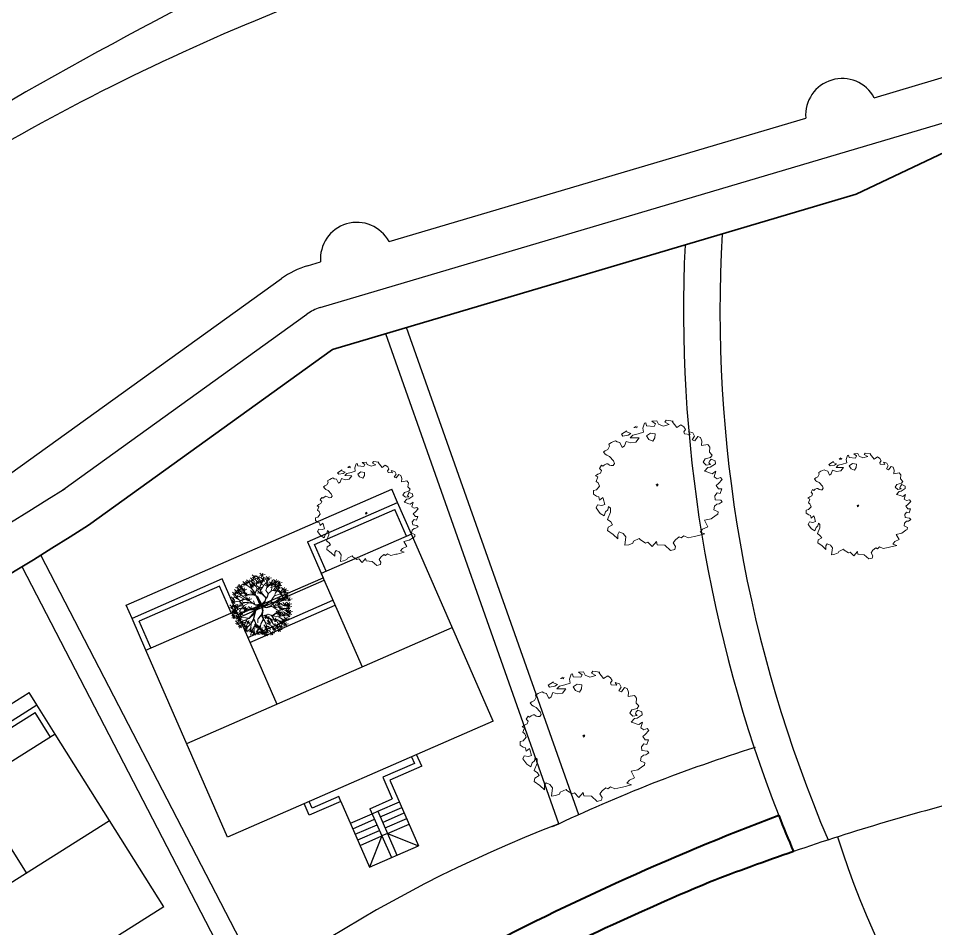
# Model space of a CAD drawing. Extents: x 2080 to 102399, y 2071 to 93424.
# Drawn here: x 84913 to 86423, y 82376 to 83875 of the extents above; entities that cross this region are included whole.
import ezdxf

# ---------------------------------------------------------------- set-up
doc = ezdxf.new("R2010")
doc.units = 0
doc.header["$LTSCALE"] = 20
doc.header["$MEASUREMENT"] = 0
for name, color, linetype, lineweight in [('BUILDING', 4, 'Continuous', 40), ('division', 13, 'Continuous', 18), ('Mango tree', 96, 'Continuous', 5), ('NEEM TREE', 84, 'Continuous', 5), ('sappotta', 114, 'Continuous', 5), ('tree', 60, 'Continuous', 0)]:
    doc.layers.add(name, color=color, linetype=linetype, lineweight=lineweight)
doc.layers.add('road', color=2, linetype='Continuous')
doc.layers.add('wall', color=13, linetype='Continuous')

# ---------------------------------------------------------------- blocks, each defined once
blk = doc.blocks.new('TREE')
at = {"layer": 'tree', "linetype": 'ByBlock'}
for p, q in [((-0.273, 0.545), (-0.259, 0.653)), ((-0.205, 0.66), (-0.11, 0.584)), ((-0.205, 0.617), (-0.119, 0.642)), ((-0.172, 0.588), (-0.158, 0.695)), ((-0.135, 0.66), (-0.04, 0.584)), ((-0.135, 0.617), (-0.049, 0.642)), ((-0.103, 0.588), (-0.088, 0.695)), ((-0.089, 0.461), (-0.087, 0.635)), ((-0.063, 0.631), (0.032, 0.555)), ((-0.055, 0.643), (-0.052, 0.59)), ((-0.047, 0.644), (-0.047, 0.611)), ((-0.042, 0.6), (-0.035, 0.643)), ((-0.033, 0.707), (0.062, 0.63)), ((-0.033, 0.664), (0.053, 0.689)), ((-0.03, 0.559), (-0.016, 0.666)), ((0.017, 0.613), (0.103, 0.638)), ((0.018, 0.656), (0.113, 0.579)), ((0.029, 0.592), (0.023, 0.645)), ((0.035, 0.641), (0.033, 0.588)), ((0.044, 0.637), (0.039, 0.586)), ((0.05, 0.583), (0.064, 0.691)), ((0.15, 0.552), (0.105, 0.639)), ((0.123, 0.629), (0.219, 0.552)), ((0.156, 0.556), (0.17, 0.664)), ((0.238, 0.515), (0.252, 0.622)), ((-0.561, 0.308), (-0.547, 0.415)), ((-0.51, 0.337), (-0.496, 0.444)), ((-0.501, 0.398), (-0.415, 0.423)), ((-0.5, 0.441), (-0.405, 0.364)), ((-0.452, 0.377), (-0.492, 0.415)), ((-0.47, 0.529), (-0.375, 0.452)), ((-0.47, 0.486), (-0.384, 0.511)), ((-0.468, 0.369), (-0.453, 0.476)), ((-0.437, 0.456), (-0.423, 0.564)), ((-0.314, 0.437), (-0.412, 0.488)), ((-0.314, 0.437), (-0.398, 0.504)), ((-0.398, 0.399), (-0.312, 0.424)), ((-0.397, 0.442), (-0.302, 0.366)), ((-0.388, 0.355), (-0.374, 0.462)), ((-0.365, 0.37), (-0.351, 0.477)), ((-0.362, 0.522), (-0.276, 0.546)), ((-0.361, 0.564), (-0.266, 0.488)), ((-0.329, 0.492), (-0.314, 0.599)), ((-0.295, 0.371), (-0.314, 0.437)), ((-0.306, 0.575), (-0.22, 0.6)), ((-0.29, 0.511), (-0.303, 0.57)), ((-0.206, 0.427), (-0.29, 0.511)), ((-0.241, 0.332), (-0.227, 0.439)), ((-0.224, 0.58), (-0.128, 0.503)), ((-0.224, 0.537), (-0.138, 0.562)), ((-0.207, 0.433), (-0.217, 0.605)), ((-0.12, 0.397), (-0.213, 0.432)), ((-0.108, 0.377), (-0.206, 0.427)), ((-0.191, 0.507), (-0.177, 0.615)), ((-0.14, 0.483), (-0.144, 0.522)), ((-0.112, 0.385), (-0.14, 0.483)), ((-0.118, 0.513), (-0.032, 0.538)), ((-0.117, 0.556), (-0.022, 0.479)), ((-0.081, 0.379), (-0.089, 0.461)), ((-0.085, 0.483), (-0.071, 0.591)), ((-0.063, 0.588), (0.023, 0.613)), ((-0.059, 0.448), (0.036, 0.372)), ((-0.059, 0.406), (0.027, 0.43)), ((-0.052, 0.59), (-0.011, 0.48)), ((-0.005, 0.464), (-0.042, 0.6)), ((-0.026, 0.376), (-0.012, 0.483)), ((-0.009, 0.399), (-0.005, 0.464)), ((-0.003, 0.515), (0.083, 0.54)), ((-0.002, 0.558), (0.093, 0.481)), ((0, 0.398), (0.001, 0.473)), ((0.001, 0.473), (0.029, 0.592)), ((0.039, 0.586), (0.006, 0.477)), ((0.03, 0.485), (0.044, 0.593)), ((0.123, 0.586), (0.209, 0.611)), ((0.143, 0.282), (0.177, 0.413)), ((0.177, 0.413), (0.15, 0.552)), ((0.163, 0.545), (0.224, 0.6)), ((0.169, 0.409), (0.163, 0.545)), ((0.181, 0.406), (0.226, 0.503)), ((0.188, 0.422), (0.274, 0.447)), ((0.189, 0.465), (0.284, 0.388)), ((0.205, 0.587), (0.301, 0.511)), ((0.205, 0.544), (0.291, 0.569)), ((0.221, 0.392), (0.235, 0.5)), ((0.226, 0.503), (0.287, 0.569)), ((0.246, 0.432), (0.332, 0.456)), ((0.247, 0.474), (0.342, 0.398)), ((0.265, 0.373), (0.282, 0.487)), ((0.274, 0.368), (0.285, 0.482)), ((0.279, 0.402), (0.293, 0.509)), ((0.282, 0.487), (0.332, 0.535)), ((0.297, 0.5), (0.383, 0.525)), ((0.298, 0.543), (0.393, 0.466)), ((0.33, 0.47), (0.344, 0.578)), ((0.332, 0.416), (0.427, 0.34)), ((0.357, 0.405), (0.397, 0.482)), ((0.364, 0.344), (0.378, 0.451)), ((0.373, 0.553), (0.468, 0.477)), ((0.373, 0.511), (0.459, 0.535)), ((0.405, 0.481), (0.42, 0.589)), ((0.409, 0.429), (0.495, 0.453)), ((0.41, 0.471), (0.505, 0.395)), ((0.411, 0.316), (0.458, 0.439)), ((0.442, 0.399), (0.456, 0.507)), ((0.514, 0.402), (0.6, 0.427)), ((0.515, 0.445), (0.61, 0.369)), ((0.547, 0.373), (0.561, 0.48)), ((-0.641, 0.132), (-0.626, 0.239)), ((-0.624, 0.307), (-0.538, 0.332)), ((-0.623, 0.35), (-0.528, 0.273)), ((-0.601, 0.221), (-0.506, 0.145)), ((-0.591, 0.277), (-0.577, 0.385)), ((-0.509, 0.25), (-0.584, 0.249)), ((-0.568, 0.149), (-0.554, 0.256)), ((-0.565, 0.242), (-0.479, 0.267)), ((-0.564, 0.285), (-0.469, 0.209)), ((-0.478, 0.18), (-0.563, 0.306)), ((-0.543, 0.367), (-0.457, 0.391)), ((-0.542, 0.409), (-0.447, 0.333)), ((-0.532, 0.213), (-0.518, 0.32)), ((-0.449, 0.308), (-0.531, 0.364)), ((-0.48, 0.328), (-0.524, 0.371)), ((-0.475, 0.329), (-0.514, 0.378)), ((-0.476, 0.233), (-0.509, 0.25)), ((-0.395, 0.219), (-0.476, 0.233)), ((-0.354, 0.341), (-0.452, 0.377)), ((-0.39, 0.223), (-0.449, 0.308)), ((-0.447, 0.273), (-0.351, 0.196)), ((-0.447, 0.23), (-0.361, 0.255)), ((-0.407, 0.225), (-0.445, 0.305)), ((-0.414, 0.2), (-0.4, 0.308)), ((-0.235, 0.3), (-0.39, 0.307)), ((-0.299, 0.218), (-0.39, 0.223)), ((-0.295, 0.373), (-0.384, 0.406)), ((-0.284, 0.274), (-0.354, 0.341)), ((-0.26, 0.197), (-0.339, 0.217)), ((-0.312, 0.273), (-0.217, 0.196)), ((-0.312, 0.23), (-0.227, 0.255)), ((-0.262, 0.214), (-0.299, 0.218)), ((-0.252, 0.302), (-0.298, 0.373)), ((-0.233, 0.303), (-0.295, 0.371)), ((-0.26, 0.236), (-0.284, 0.274)), ((-0.28, 0.2), (-0.265, 0.308)), ((-0.274, 0.404), (-0.179, 0.328)), ((-0.274, 0.361), (-0.188, 0.386)), ((-0.248, 0.16), (-0.262, 0.214)), ((-0.243, 0.166), (-0.26, 0.236)), ((-0.122, 0.26), (-0.233, 0.303)), ((-0.203, 0.106), (-0.189, 0.213)), ((-0.123, 0.268), (-0.192, 0.36)), ((-0.08, 0.211), (-0.122, 0.263)), ((-0.075, 0.181), (-0.122, 0.26)), ((-0.075, 0.245), (-0.108, 0.377)), ((-0.106, 0.295), (-0.02, 0.319)), ((-0.105, 0.337), (-0.01, 0.261)), ((-0.095, 0.334), (-0.081, 0.379)), ((-0.083, 0.292), (-0.09, 0.349)), ((-0.077, 0.189), (-0.075, 0.245)), ((-0.073, 0.265), (-0.058, 0.372)), ((0.069, 0.306), (-0.009, 0.399)), ((0.07, 0.32), (0, 0.398)), ((0.002, 0.037), (0.098, 0.216)), ((0.092, 0.251), (0.069, 0.306)), ((0.106, 0.27), (0.07, 0.32)), ((0.075, 0.363), (0.171, 0.286)), ((0.075, 0.32), (0.161, 0.345)), ((0.097, 0.224), (0.092, 0.251)), ((0.098, 0.216), (0.099, 0.176)), ((0.106, 0.267), (0.141, 0.293)), ((0.106, 0.239), (0.143, 0.282)), ((0.111, 0.187), (0.106, 0.239)), ((0.108, 0.29), (0.122, 0.398)), ((0.141, 0.293), (0.169, 0.409)), ((0.146, 0.28), (0.235, 0.3)), ((0.233, 0.311), (0.147, 0.288)), ((0.171, 0.245), (0.266, 0.168)), ((0.219, 0.164), (0.188, 0.228)), ((0.188, 0.228), (0.219, 0.13)), ((0.203, 0.172), (0.217, 0.28)), ((0.219, 0.161), (0.256, 0.226)), ((0.23, 0.163), (0.264, 0.224)), ((0.235, 0.3), (0.267, 0.359)), ((0.249, 0.312), (0.344, 0.236)), ((0.249, 0.269), (0.335, 0.294)), ((0.258, 0.229), (0.331, 0.294)), ((0.264, 0.224), (0.401, 0.242)), ((0.267, 0.359), (0.357, 0.405)), ((0.282, 0.24), (0.296, 0.347)), ((0.331, 0.373), (0.417, 0.398)), ((0.331, 0.294), (0.411, 0.316)), ((0.343, 0.291), (0.426, 0.31)), ((0.387, 0.266), (0.402, 0.373)), ((0.401, 0.242), (0.545, 0.235)), ((0.412, 0.313), (0.536, 0.357)), ((0.418, 0.213), (0.513, 0.137)), ((0.426, 0.31), (0.537, 0.349)), ((0.542, 0.338), (0.432, 0.308)), ((0.444, 0.355), (0.539, 0.278)), ((0.444, 0.312), (0.53, 0.337)), ((0.451, 0.141), (0.465, 0.248)), ((0.477, 0.283), (0.491, 0.39)), ((0.482, 0.194), (0.552, 0.312)), ((0.543, 0.287), (0.638, 0.21)), ((0.543, 0.244), (0.629, 0.269)), ((0.545, 0.235), (0.583, 0.261)), ((0.576, 0.214), (0.59, 0.322)), ((-0.696, 0.067), (-0.61, 0.091)), ((-0.695, 0.109), (-0.6, 0.033)), ((-0.674, 0.161), (-0.588, 0.186)), ((-0.673, 0.204), (-0.578, 0.127)), ((-0.663, 0.037), (-0.649, 0.145)), ((-0.551, 0.034), (-0.643, -0.019)), ((-0.554, 0.036), (-0.634, 0.064)), ((-0.52, 0.114), (-0.622, 0.141)), ((-0.617, 0.009), (-0.522, -0.068)), ((-0.603, 0.078), (-0.517, 0.103)), ((-0.602, 0.121), (-0.507, 0.045)), ((-0.601, 0.179), (-0.515, 0.203)), ((-0.585, -0.064), (-0.571, 0.044)), ((-0.57, 0.049), (-0.556, 0.156)), ((-0.443, 0.057), (-0.551, 0.034)), ((-0.459, 0.055), (-0.523, 0.114)), ((-0.444, 0.06), (-0.52, 0.114)), ((-0.518, 0.024), (-0.423, -0.053)), ((-0.518, -0.019), (-0.433, 0.006)), ((-0.481, 0.182), (-0.517, 0.182)), ((-0.486, -0.048), (-0.471, 0.059)), ((-0.422, 0.097), (-0.478, 0.18)), ((-0.4, 0.037), (-0.443, 0.057)), ((-0.41, 0.046), (-0.425, 0.1)), ((-0.393, 0.041), (-0.422, 0.097)), ((-0.207, 0.033), (-0.4, 0.037)), ((-0.228, 0.012), (-0.389, 0.033)), ((-0.21, 0.018), (-0.329, -0.041)), ((-0.132, 0.037), (-0.324, -0.049)), ((-0.214, 0.023), (-0.282, 0.029)), ((-0.156, 0.05), (-0.248, 0.16)), ((-0.128, 0.063), (-0.243, 0.166)), ((-0.236, 0.178), (-0.14, 0.101)), ((-0.236, 0.135), (-0.15, 0.16)), ((-0.141, 0.058), (-0.223, 0.145)), ((-0.201, 0.034), (-0.21, 0.018)), ((-0.127, 0.055), (-0.201, 0.034)), ((-0.126, 0.049), (-0.197, 0.023)), ((0, 0), (-0.132, 0.037)), ((0, 0), (-0.126, 0.049)), ((-0.038, 0.025), (-0.118, 0.056)), ((-0.062, 0.105), (-0.077, 0.189)), ((-0.055, 0.145), (-0.076, 0.201)), ((-0.042, 0.069), (-0.062, 0.105)), ((-0.061, 0.128), (-0.023, 0.204)), ((-0.056, 0.1), (-0.061, 0.128)), ((-0.013, 0.029), (-0.058, 0.078)), ((0.006, 0.047), (-0.056, 0.1)), ((-0.003, 0.034), (-0.042, 0.069)), ((-0.005, 0.03), (-0.038, 0.025)), ((0, 0.003), (-0.026, -0.046)), ((-0.019, 0.017), (-0.002, 0.014)), ((0, 0.003), (-0.014, -0.047)), ((0.04, 0.032), (-0.005, 0.03)), ((-0.002, 0.014), (0.04, 0.032)), ((0, 0), (0.044, 0.025)), ((0, 0), (0.091, -0.073)), ((0, 0), (0.139, -0.009)), ((0.016, 0.04), (0.088, 0.177)), ((0.043, 0.047), (0.016, 0.04)), ((0.088, 0.177), (0.038, 0.06)), ((0.099, 0.176), (0.043, 0.047)), ((0.044, 0.025), (0.111, 0.187)), ((0.046, 0.011), (0.134, 0.001)), ((0.134, 0.001), (0.198, 0.023)), ((0.139, -0.009), (0.204, 0.018)), ((0.198, 0.023), (0.21, 0.064)), ((0.204, 0.018), (0.217, 0.054)), ((0.208, 0.013), (0.249, 0.015)), ((0.21, 0.064), (0.221, 0.147)), ((0.214, 0.023), (0.246, 0.017)), ((0.217, 0.054), (0.23, 0.163)), ((0.246, 0.017), (0.311, 0.048)), ((0.249, 0.015), (0.323, 0.041)), ((0.311, 0.048), (0.336, 0.133)), ((0.317, 0.046), (0.389, 0.033)), ((0.336, 0.133), (0.424, 0.159)), ((0.389, 0.033), (0.456, 0.05)), ((0.394, 0.036), (0.45, 0.001)), ((0.403, 0.15), (0.428, 0.151)), ((0.418, 0.17), (0.504, 0.195)), ((0.424, 0.159), (0.482, 0.194)), ((0.424, 0.159), (0.503, 0.136)), ((0.428, 0.151), (0.498, 0.132)), ((0.539, -0.18), (0.432, 0.012)), ((0.45, 0.001), (0.533, 0.007)), ((0.453, 0.094), (0.548, 0.017)), ((0.456, 0.05), (0.507, 0.095)), ((0.466, 0.002), (0.561, -0.075)), ((0.492, 0.113), (0.578, 0.138)), ((0.493, 0.156), (0.588, 0.079)), ((0.496, 0.109), (0.591, 0.032)), ((0.503, 0.136), (0.618, 0.152)), ((0.507, 0.097), (0.612, 0.171)), ((0.507, 0.095), (0.572, 0.089)), ((0.525, 0.083), (0.539, 0.191)), ((0.525, 0.036), (0.611, 0.061)), ((0.533, 0.007), (0.64, -0.062)), ((0.536, 0.007), (0.638, -0.031)), ((0.558, 0.007), (0.572, 0.114)), ((0.572, 0.089), (0.628, 0.107)), ((0.582, -0.077), (0.597, 0.031)), ((0.591, 0.075), (0.677, 0.099)), ((0.592, 0.117), (0.687, 0.041)), ((0.61, -0.014), (0.696, 0.011)), ((0.611, 0.029), (0.706, -0.047)), ((0.624, 0.045), (0.638, 0.152)), ((0.643, -0.043), (0.657, 0.064)), ((-0.682, -0.055), (-0.587, -0.131)), ((-0.682, -0.098), (-0.597, -0.073)), ((-0.669, -0.223), (-0.583, -0.198)), ((-0.65, -0.127), (-0.635, -0.02)), ((-0.454, -0.073), (-0.64, -0.051)), ((-0.529, -0.128), (-0.626, -0.133)), ((-0.621, -0.164), (-0.525, -0.241)), ((-0.621, -0.207), (-0.535, -0.182)), ((-0.618, -0.034), (-0.532, -0.009)), ((-0.526, -0.13), (-0.611, -0.175)), ((-0.455, -0.168), (-0.611, -0.187)), ((-0.607, -0.197), (-0.556, -0.183)), ((-0.553, -0.188), (-0.605, -0.205)), ((-0.599, -0.312), (-0.585, -0.204)), ((-0.588, -0.237), (-0.574, -0.129)), ((-0.468, -0.173), (-0.583, -0.255)), ((-0.477, -0.172), (-0.553, -0.188)), ((-0.454, -0.076), (-0.529, -0.128)), ((-0.407, -0.172), (-0.477, -0.172)), ((-0.469, -0.176), (-0.374, -0.253)), ((-0.469, -0.219), (-0.384, -0.194)), ((-0.387, -0.146), (-0.455, -0.168)), ((-0.334, -0.044), (-0.454, -0.076)), ((-0.342, -0.062), (-0.452, -0.073)), ((-0.437, -0.248), (-0.422, -0.141)), ((-0.417, -0.165), (-0.398, -0.159)), ((-0.407, -0.172), (-0.4, -0.227)), ((-0.324, -0.049), (-0.4, -0.184)), ((-0.4, -0.184), (-0.39, -0.275)), ((-0.329, -0.041), (-0.387, -0.146)), ((-0.285, -0.131), (-0.347, -0.181)), ((-0.171, -0.129), (-0.285, -0.131)), ((-0.172, -0.14), (-0.282, -0.134)), ((-0.188, -0.191), (-0.235, -0.311)), ((-0.161, -0.155), (-0.227, -0.298)), ((-0.163, -0.13), (-0.188, -0.191)), ((-0.078, -0.099), (-0.163, -0.13)), ((-0.133, -0.136), (-0.161, -0.155)), ((-0.16, -0.164), (-0.132, -0.198)), ((-0.069, -0.103), (-0.158, -0.138)), ((-0.149, -0.159), (-0.079, -0.113)), ((-0.149, -0.159), (-0.133, -0.192)), ((-0.139, -0.291), (-0.125, -0.184)), ((-0.133, -0.192), (-0.055, -0.238)), ((-0.132, -0.198), (-0.107, -0.275)), ((-0.026, -0.046), (-0.078, -0.099)), ((-0.014, -0.047), (-0.069, -0.103)), ((0.004, -0.038), (-0.063, -0.105)), ((0.079, -0.072), (-0.003, -0.031)), ((-0.003, -0.05), (0.044, -0.129)), ((0, -0.016), (0.079, -0.072)), ((0.007, -0.04), (0.046, -0.126)), ((0.022, -0.012), (0.134, -0.013)), ((0.129, -0.165), (0.041, -0.112)), ((0.044, -0.129), (0.133, -0.189)), ((0.046, -0.126), (0.13, -0.176)), ((0.078, -0.078), (0.151, -0.08)), ((0.091, -0.073), (0.155, -0.074)), ((0.13, -0.176), (0.158, -0.274)), ((0.132, -0.17), (0.336, -0.203)), ((0.151, -0.08), (0.196, -0.117)), ((0.155, -0.074), (0.169, -0.091)), ((0.169, -0.091), (0.199, -0.117)), ((0.172, -0.286), (0.187, -0.178)), ((0.199, -0.117), (0.211, -0.159)), ((0.2, -0.122), (0.28, -0.1)), ((0.291, -0.098), (0.201, -0.111)), ((0.211, -0.159), (0.258, -0.235)), ((0.216, -0.119), (0.216, -0.153)), ((0.216, -0.153), (0.259, -0.224)), ((0.28, -0.1), (0.361, -0.1)), ((0.323, -0.198), (0.418, -0.275)), ((0.336, -0.203), (0.433, -0.262)), ((0.355, -0.099), (0.432, -0.075)), ((0.355, -0.27), (0.37, -0.163)), ((0.361, -0.1), (0.461, -0.159)), ((0.429, -0.202), (0.524, -0.279)), ((0.432, -0.075), (0.535, -0.071)), ((0.451, -0.001), (0.547, -0.192)), ((0.461, -0.159), (0.582, -0.147)), ((0.461, -0.275), (0.475, -0.167)), ((0.466, -0.041), (0.552, -0.016)), ((0.488, -0.218), (0.503, -0.11)), ((0.498, -0.069), (0.584, -0.044)), ((0.499, -0.026), (0.594, -0.103)), ((0.514, -0.191), (0.529, -0.084)), ((0.547, -0.192), (0.592, -0.243)), ((0.55, -0.004), (0.645, -0.081)), ((0.55, -0.047), (0.636, -0.022)), ((0.554, -0.182), (0.649, -0.259)), ((0.554, -0.225), (0.639, -0.2)), ((0.634, -0.043), (0.557, -0.003)), ((0.562, -0.138), (0.658, -0.214)), ((0.562, -0.181), (0.648, -0.156)), ((0.582, -0.147), (0.612, -0.162)), ((0.595, -0.21), (0.609, -0.103)), ((-0.632, -0.239), (-0.536, -0.316)), ((-0.632, -0.282), (-0.546, -0.257)), ((-0.506, -0.281), (-0.565, -0.299)), ((-0.558, -0.304), (-0.462, -0.38)), ((-0.558, -0.347), (-0.472, -0.322)), ((-0.525, -0.376), (-0.511, -0.269)), ((-0.478, -0.282), (-0.508, -0.303)), ((-0.37, -0.277), (-0.506, -0.281)), ((-0.417, -0.327), (-0.504, -0.395)), ((-0.423, -0.345), (-0.497, -0.402)), ((-0.488, -0.392), (-0.392, -0.468)), ((-0.488, -0.435), (-0.402, -0.41)), ((-0.484, -0.411), (-0.423, -0.345)), ((-0.409, -0.34), (-0.482, -0.422)), ((-0.461, -0.26), (-0.365, -0.337)), ((-0.461, -0.303), (-0.375, -0.278)), ((-0.455, -0.464), (-0.441, -0.357)), ((-0.428, -0.333), (-0.414, -0.225)), ((-0.404, -0.341), (-0.422, -0.465)), ((-0.395, -0.276), (-0.417, -0.327)), ((-0.39, -0.275), (-0.409, -0.34)), ((-0.4, -0.227), (-0.395, -0.276)), ((-0.37, -0.277), (-0.303, -0.243)), ((-0.325, -0.247), (-0.37, -0.277)), ((-0.366, -0.501), (-0.351, -0.394)), ((-0.279, -0.382), (-0.343, -0.421)), ((-0.342, -0.35), (-0.247, -0.426)), ((-0.342, -0.393), (-0.256, -0.368)), ((-0.206, -0.219), (-0.325, -0.247)), ((-0.309, -0.422), (-0.295, -0.315)), ((-0.303, -0.243), (-0.21, -0.231)), ((-0.239, -0.305), (-0.279, -0.382)), ((-0.276, -0.387), (-0.268, -0.436)), ((-0.235, -0.311), (-0.207, -0.482)), ((-0.222, -0.35), (-0.127, -0.426)), ((-0.222, -0.392), (-0.137, -0.368)), ((-0.19, -0.422), (-0.175, -0.315)), ((-0.114, -0.27), (-0.177, -0.373)), ((-0.172, -0.262), (-0.086, -0.237)), ((-0.171, -0.219), (-0.076, -0.295)), ((-0.112, -0.359), (-0.155, -0.473)), ((-0.106, -0.381), (-0.152, -0.472)), ((-0.127, -0.208), (-0.055, -0.238)), ((-0.117, -0.218), (-0.106, -0.28)), ((-0.107, -0.275), (-0.112, -0.359)), ((-0.11, -0.295), (-0.106, -0.381)), ((-0.102, -0.288), (-0.096, -0.39)), ((-0.096, -0.39), (-0.033, -0.466)), ((-0.091, -0.412), (0.004, -0.489)), ((-0.019, -0.332), (-0.084, -0.48)), ((-0.059, -0.485), (-0.045, -0.377)), ((-0.055, -0.238), (-0.018, -0.338)), ((-0.011, -0.334), (-0.049, -0.242)), ((-0.049, -0.39), (-0.027, -0.322)), ((-0.018, -0.338), (0.05, -0.461)), ((-0.008, -0.336), (0.113, -0.369)), ((-0.008, -0.35), (0.116, -0.374)), ((0.07, -0.421), (0.156, -0.396)), ((0.071, -0.378), (0.166, -0.455)), ((0.101, -0.498), (0.115, -0.391)), ((0.103, -0.45), (0.117, -0.343)), ((0.113, -0.369), (0.15, -0.424)), ((0.118, -0.365), (0.26, -0.428)), ((0.14, -0.213), (0.235, -0.29)), ((0.14, -0.256), (0.226, -0.231)), ((0.145, -0.229), (0.153, -0.393)), ((0.158, -0.274), (0.224, -0.316)), ((0.191, -0.413), (0.277, -0.388)), ((0.192, -0.37), (0.287, -0.447)), ((0.224, -0.316), (0.223, -0.378)), ((0.223, -0.378), (0.261, -0.503)), ((0.224, -0.442), (0.238, -0.335)), ((0.226, -0.313), (0.278, -0.369)), ((0.235, -0.259), (0.331, -0.336)), ((0.235, -0.302), (0.321, -0.277)), ((0.258, -0.235), (0.307, -0.28)), ((0.259, -0.224), (0.326, -0.243)), ((0.268, -0.332), (0.282, -0.224)), ((0.309, -0.274), (0.269, -0.233)), ((0.269, -0.233), (0.328, -0.252)), ((0.307, -0.28), (0.318, -0.39)), ((0.317, -0.417), (0.403, -0.392)), ((0.318, -0.374), (0.413, -0.451)), ((0.318, -0.39), (0.376, -0.506)), ((0.322, -0.241), (0.408, -0.216)), ((0.401, -0.488), (0.324, -0.398)), ((0.326, -0.243), (0.348, -0.287)), ((0.348, -0.287), (0.422, -0.314)), ((0.35, -0.281), (0.568, -0.298)), ((0.35, -0.446), (0.364, -0.339)), ((0.392, -0.3), (0.558, -0.305)), ((0.404, -0.509), (0.418, -0.401)), ((0.405, -0.334), (0.491, -0.309)), ((0.406, -0.291), (0.501, -0.368)), ((0.422, -0.314), (0.489, -0.409)), ((0.438, -0.363), (0.453, -0.256)), ((0.459, -0.372), (0.554, -0.449)), ((0.459, -0.415), (0.545, -0.39)), ((0.488, -0.336), (0.574, -0.311)), ((0.489, -0.293), (0.584, -0.369)), ((0.492, -0.444), (0.506, -0.337)), ((0.5, -0.309), (0.586, -0.284)), ((0.521, -0.365), (0.535, -0.258)), ((0.528, -0.209), (0.623, -0.285)), ((0.528, -0.252), (0.613, -0.227)), ((-0.475, -0.506), (-0.389, -0.482)), ((-0.474, -0.464), (-0.379, -0.54)), ((-0.442, -0.536), (-0.428, -0.429)), ((-0.399, -0.472), (-0.313, -0.447)), ((-0.398, -0.429), (-0.303, -0.505)), ((-0.343, -0.421), (-0.396, -0.488)), ((-0.38, -0.584), (-0.294, -0.559)), ((-0.379, -0.541), (-0.284, -0.618)), ((-0.347, -0.614), (-0.333, -0.506)), ((-0.268, -0.436), (-0.288, -0.496)), ((-0.255, -0.573), (-0.169, -0.548)), ((-0.254, -0.53), (-0.159, -0.607)), ((-0.213, -0.463), (-0.252, -0.579)), ((-0.209, -0.482), (-0.24, -0.585)), ((-0.207, -0.482), (-0.235, -0.596)), ((-0.222, -0.602), (-0.208, -0.495)), ((-0.186, -0.702), (-0.172, -0.595)), ((-0.185, -0.589), (-0.099, -0.564)), ((-0.184, -0.546), (-0.089, -0.622)), ((-0.142, -0.549), (-0.158, -0.619)), ((-0.155, -0.473), (-0.142, -0.549)), ((-0.152, -0.475), (-0.115, -0.511)), ((-0.152, -0.618), (-0.138, -0.511)), ((-0.128, -0.611), (-0.033, -0.688)), ((-0.096, -0.683), (-0.081, -0.576)), ((-0.092, -0.455), (-0.006, -0.43)), ((-0.063, -0.521), (-0.092, -0.63)), ((-0.034, -0.463), (-0.063, -0.521)), ((-0.046, -0.61), (0.04, -0.585)), ((-0.045, -0.567), (0.05, -0.644)), ((-0.033, -0.466), (-0.018, -0.508)), ((-0.018, -0.508), (-0.018, -0.637)), ((-0.017, -0.547), (0.01, -0.641)), ((-0.013, -0.64), (0.001, -0.532)), ((-0.002, -0.637), (-0.013, -0.583)), ((0.01, -0.616), (0.096, -0.591)), ((0.011, -0.573), (0.106, -0.649)), ((0.043, -0.645), (0.057, -0.538)), ((0.05, -0.461), (0.132, -0.517)), ((0.051, -0.469), (0.065, -0.634)), ((0.074, -0.635), (0.052, -0.477)), ((0.068, -0.426), (0.164, -0.502)), ((0.068, -0.469), (0.154, -0.444)), ((0.078, -0.602), (0.173, -0.678)), ((0.11, -0.674), (0.125, -0.567)), ((0.12, -0.496), (0.216, -0.573)), ((0.12, -0.539), (0.206, -0.514)), ((0.132, -0.517), (0.198, -0.609)), ((0.15, -0.424), (0.207, -0.482)), ((0.153, -0.568), (0.167, -0.461)), ((0.178, -0.59), (0.274, -0.666)), ((0.178, -0.633), (0.264, -0.608)), ((0.207, -0.482), (0.209, -0.59)), ((0.211, -0.662), (0.225, -0.555)), ((0.239, -0.56), (0.325, -0.535)), ((0.24, -0.517), (0.335, -0.593)), ((0.244, -0.559), (0.339, -0.635)), ((0.244, -0.602), (0.33, -0.577)), ((0.247, -0.45), (0.265, -0.545)), ((0.26, -0.428), (0.35, -0.533)), ((0.261, -0.503), (0.292, -0.568)), ((0.266, -0.53), (0.284, -0.575)), ((0.272, -0.589), (0.286, -0.482)), ((0.277, -0.631), (0.291, -0.524)), ((0.319, -0.476), (0.415, -0.553)), ((0.319, -0.519), (0.405, -0.494)), ((0.352, -0.548), (0.366, -0.441)), ((0.391, -0.495), (0.362, -0.453)), ((0.362, -0.453), (0.382, -0.505)), ((0.371, -0.479), (0.457, -0.454)), ((0.372, -0.436), (0.467, -0.513)), ((-0.219, -0.63), (-0.123, -0.707)), ((-0.219, -0.673), (-0.133, -0.648)), ((-0.128, -0.654), (-0.043, -0.629)), ((-0.029, -0.656), (0.067, -0.732)), ((-0.029, -0.698), (0.057, -0.674)), ((0.004, -0.728), (0.018, -0.621)), ((0.077, -0.644), (0.163, -0.62))]:
    blk.add_line(p, q, dxfattribs=at)
blk = doc.blocks.new('NEEM')
at = {"layer": 'sappotta', "linetype": 'Continuous'}
for p, q in [((0.003, 1.132), (-0.083, 1.127)), ((-0.083, 1.127), (-0.023, 1.083)), ((0.03, 1.077), (0.003, 1.132)), ((0.162, 1.144), (0.142, 1.112)), ((0.283, 1.13), (0.162, 1.144)), ((0.267, 1.123), (0.283, 1.13)), ((0.351, 1.016), (0.267, 1.123)), ((-0.517, 0.963), (-0.614, 0.901)), ((-0.359, 1.043), (-0.396, 1.016)), ((-0.396, 1.016), (-0.345, 1.011)), ((-0.345, 1.011), (-0.34, 1.039)), ((-0.213, 1.092), (-0.242, 1.007)), ((-0.242, 1.007), (-0.23, 0.935)), ((-0.191, 1.099), (-0.213, 1.092)), ((-0.177, 1.048), (-0.191, 1.099)), ((-0.043, 1.039), (-0.177, 1.048)), ((-0.023, 1.083), (-0.043, 1.039)), ((0.114, 1.043), (0.03, 1.077)), ((0.216, 1.072), (0.114, 1.043)), ((0.142, 1.112), (0.216, 1.072)), ((0.421, 1.063), (0.351, 1.016)), ((0.473, 1.03), (0.421, 1.063)), ((0.472, 0.942), (0.501, 0.982)), ((0.501, 0.982), (0.473, 1.03)), ((-0.614, 0.901), (-0.589, 0.87)), ((-0.589, 0.87), (-0.494, 0.884)), ((-0.521, 0.945), (-0.521, 0.945)), ((-0.449, 0.913), (-0.521, 0.945)), ((-0.494, 0.884), (-0.449, 0.913)), ((-0.415, 0.884), (-0.459, 0.839)), ((-0.459, 0.839), (-0.303, 0.837)), ((-0.32, 0.906), (-0.415, 0.884)), ((-0.303, 0.837), (-0.361, 0.762)), ((-0.23, 0.935), (-0.32, 0.906)), ((-0.108, 0.922), (-0.177, 0.872)), ((-0.177, 0.872), (-0.139, 0.809)), ((-0.139, 0.809), (-0.067, 0.78)), ((-0.027, 0.908), (-0.108, 0.922)), ((-0.067, 0.78), (-0.034, 0.839)), ((-0.034, 0.839), (-0.027, 0.908)), ((0.483, 0.908), (0.472, 0.942)), ((0.581, 0.9), (0.483, 0.908)), ((0.551, 0.95), (0.581, 0.9)), ((0.627, 0.928), (0.551, 0.95)), ((0.616, 0.806), (0.654, 0.87)), ((0.66, 0.788), (0.616, 0.806)), ((0.654, 0.87), (0.627, 0.928)), ((0.715, 0.86), (0.66, 0.788)), ((0.762, 0.844), (0.715, 0.86)), ((0.783, 0.779), (0.762, 0.844)), ((-0.85, 0.638), (-0.892, 0.613)), ((-0.818, 0.692), (-0.85, 0.638)), ((-0.783, 0.757), (-0.83, 0.729)), ((-0.83, 0.729), (-0.826, 0.714)), ((-0.826, 0.714), (-0.818, 0.692)), ((-0.749, 0.774), (-0.783, 0.757)), ((-0.717, 0.789), (-0.749, 0.774)), ((-0.689, 0.772), (-0.717, 0.789)), ((-0.638, 0.758), (-0.689, 0.772)), ((-0.598, 0.672), (-0.638, 0.758)), ((-0.562, 0.699), (-0.598, 0.672)), ((-0.533, 0.776), (-0.562, 0.699)), ((-0.452, 0.75), (-0.533, 0.776)), ((-0.361, 0.762), (-0.452, 0.75)), ((0.776, 0.704), (0.783, 0.779)), ((0.888, 0.723), (0.776, 0.704)), ((0.924, 0.679), (0.888, 0.723)), ((0.913, 0.591), (0.924, 0.679)), ((-0.892, 0.613), (-0.923, 0.594)), ((-0.923, 0.594), (-0.895, 0.555)), ((-0.895, 0.555), (-0.868, 0.54)), ((-0.868, 0.54), (-0.818, 0.517)), ((-0.818, 0.517), (-0.752, 0.44)), ((0.84, 0.475), (0.934, 0.5)), ((0.964, 0.541), (0.913, 0.591)), ((0.934, 0.5), (0.964, 0.541)), ((-0.96, 0.366), (-0.994, 0.31)), ((-0.935, 0.345), (-0.96, 0.366)), ((-0.908, 0.372), (-0.935, 0.345)), ((-0.87, 0.389), (-0.908, 0.372)), ((-0.846, 0.386), (-0.87, 0.389)), ((-0.821, 0.367), (-0.846, 0.386)), ((-0.788, 0.359), (-0.821, 0.367)), ((-0.757, 0.361), (-0.788, 0.359)), ((-0.735, 0.394), (-0.757, 0.361)), ((-0.752, 0.44), (-0.735, 0.394)), ((0.804, 0.415), (0.84, 0.475)), ((0.86, 0.367), (0.804, 0.415)), ((0.829, 0.259), (0.888, 0.326)), ((0.933, 0.378), (0.86, 0.367)), ((0.888, 0.326), (0.93, 0.332)), ((0.917, 0.437), (0.904, 0.404)), ((0.904, 0.404), (0.933, 0.378)), ((0.942, 0.471), (0.917, 0.437)), ((0.93, 0.332), (1.018, 0.389)), ((1.014, 0.439), (0.942, 0.471)), ((1.018, 0.389), (1.014, 0.439)), ((-1.023, 0.208), (-1.062, 0.182)), ((-1.062, 0.182), (-1.02, 0.162)), ((-1.02, 0.162), (-1.049, 0.084)), ((-0.978, 0.229), (-1.023, 0.208)), ((-0.994, 0.31), (-0.961, 0.275)), ((-0.961, 0.275), (-0.978, 0.229)), ((0.838, 0.262), (0.829, 0.259)), ((0.931, 0.228), (0.838, 0.262)), ((0.962, 0.217), (0.931, 0.228)), ((1.025, 0.259), (0.962, 0.217)), ((0.996, 0.16), (1.025, 0.259)), ((1.046, 0.129), (0.996, 0.16)), ((-1.049, 0.084), (-1.017, 0.059)), ((-1.017, 0.059), (-0.991, -0.002)), ((0.02, 0.041), (-0.009, 0.024)), ((-0.009, 0.024), (0, 0)), ((0, 0), (0.014, 0.011)), ((0.014, 0.011), (0.027, 0.031)), ((1.029, 0.011), (1.074, 0.049)), ((1.074, -0.047), (1.029, 0.011)), ((1.109, 0.149), (1.046, 0.129)), ((1.074, 0.049), (1.137, 0.114)), ((1.137, 0.114), (1.109, 0.149)), ((-1.097, -0.077), (-1.098, -0.14)), ((-1.098, -0.14), (-1.044, -0.173)), ((-1.048, -0.062), (-1.097, -0.077)), ((-0.991, -0.002), (-1.048, -0.062)), ((1.007, -0.166), (1.046, -0.114)), ((1.046, -0.114), (1.1, -0.129)), ((1.129, -0.047), (1.074, -0.047)), ((1.1, -0.129), (1.129, -0.047)), ((-1.044, -0.173), (-1.007, -0.185)), ((-1.007, -0.185), (-0.992, -0.244)), ((-0.992, -0.244), (-0.937, -0.198)), ((-0.902, -0.318), (-0.953, -0.336)), ((-0.937, -0.198), (-0.93, -0.213)), ((-0.93, -0.213), (-0.902, -0.318)), ((1.004, -0.349), (1.045, -0.311)), ((1.016, -0.234), (1.007, -0.166)), ((1.11, -0.243), (1.016, -0.234)), ((1.045, -0.311), (1.083, -0.306)), ((1.083, -0.306), (1.137, -0.273)), ((1.137, -0.273), (1.11, -0.243)), ((-1.025, -0.325), (-1.052, -0.378)), ((-1.052, -0.378), (-0.982, -0.471)), ((-0.953, -0.336), (-1.025, -0.325)), ((-0.982, -0.471), (-0.91, -0.516)), ((-0.91, -0.516), (-0.888, -0.446)), ((-0.888, -0.446), (-0.848, -0.411)), ((-0.803, -0.452), (-0.853, -0.576)), ((-0.848, -0.411), (-0.837, -0.355)), ((-0.837, -0.355), (-0.803, -0.383)), ((-0.803, -0.383), (-0.803, -0.452)), ((0.992, -0.411), (1.004, -0.349)), ((1.066, -0.443), (0.992, -0.411)), ((1.061, -0.484), (1.066, -0.443)), ((-0.853, -0.576), (-0.797, -0.619)), ((-0.797, -0.619), (-0.766, -0.668)), ((0.826, -0.591), (0.943, -0.565)), ((0.887, -0.704), (0.826, -0.591)), ((0.943, -0.565), (1.032, -0.503)), ((1.032, -0.503), (1.061, -0.484)), ((-0.844, -0.71), (-0.852, -0.77)), ((-0.852, -0.77), (-0.758, -0.838)), ((-0.766, -0.668), (-0.844, -0.71)), ((-0.676, -0.836), (-0.649, -0.791)), ((-0.649, -0.791), (-0.582, -0.82)), ((0.751, -0.797), (0.797, -0.747)), ((0.797, -0.747), (0.887, -0.704)), ((-0.758, -0.838), (-0.675, -0.912)), ((-0.675, -0.912), (-0.676, -0.836)), ((-0.582, -0.82), (-0.534, -0.881)), ((-0.534, -0.881), (-0.554, -1.025)), ((-0.413, -0.988), (-0.401, -0.955)), ((-0.401, -0.955), (-0.302, -0.907)), ((-0.302, -0.907), (-0.286, -0.926)), ((-0.286, -0.926), (-0.197, -0.986)), ((0.287, -0.982), (0.327, -0.932)), ((0.327, -0.932), (0.391, -0.879)), ((0.391, -0.879), (0.423, -0.897)), ((0.423, -0.897), (0.47, -0.86)), ((0.47, -0.86), (0.543, -0.896)), ((0.543, -0.896), (0.652, -0.871)), ((0.652, -0.871), (0.68, -0.867)), ((0.68, -0.867), (0.834, -0.828)), ((0.834, -0.828), (0.751, -0.797)), ((-0.554, -1.025), (-0.486, -1.015)), ((-0.486, -1.015), (-0.413, -0.988)), ((-0.197, -0.986), (-0.157, -0.969)), ((-0.157, -0.969), (-0.078, -1.049)), ((-0.078, -1.049), (-0.006, -0.96)), ((-0.006, -0.96), (0.006, -1.017)), ((0.006, -1.017), (0.139, -1.026)), ((0.139, -1.026), (0.236, -1.115)), ((0.236, -1.115), (0.314, -1.096)), ((0.324, -1.046), (0.287, -0.982)), ((0.314, -1.096), (0.324, -1.046))]:
    blk.add_line(p, q, dxfattribs=at)
blk = doc.blocks.new('A$C5F427F23')
for p, q in [((-440.2, 145.1), (-440.2, 169.1)), ((-440.2, 169.1), (36.8, 169.1)), ((36.8, 145.1), (36.8, 169.1)), ((-440.2, 88.1), (-440.2, 145.1)), ((-278.2, 145.1), (-440.2, 145.1)), ((-431.2, 88.1), (-431.2, 136.1)), ((-287.2, 136.1), (-431.2, 136.1)), ((-287.2, 88.1), (-287.2, 136.1)), ((-278.2, 80.6), (-278.2, 145.1)), ((-125.2, 145.1), (-125.2, 80.6)), ((-125.2, 145.1), (36.8, 145.1)), ((-116.2, 136.1), (27.8, 136.1)), ((-116.2, 88.1), (-116.2, 136.1)), ((27.8, 88.1), (27.8, 136.1)), ((36.8, 88.1), (36.8, 145.1)), ((-278.2, 80.6), (-125.2, 80.6)), ((-278.2, 76.1), (-125.2, 76.1))]:
    blk.add_line(p, q)
at = {"color": 9}
for p, q in [((-302.7, -268.9), (-302.7, -247.9)), ((-293.7, -259.9), (-293.7, -247.9)), ((-109.7, -247.9), (-109.7, -259.9)), ((-100.7, -268.9), (-100.7, -247.9)), ((-245.7, -268.9), (-302.7, -268.9)), ((-245.7, -259.9), (-293.7, -259.9)), ((-245.7, -268.9), (-245.7, -259.9)), ((-245.7, -268.9), (-245.7, -386.9)), ((-109.7, -259.9), (-166.7, -259.9)), ((-166.7, -259.9), (-166.7, -298.9)), ((-100.7, -268.9), (-157.7, -268.9)), ((-157.7, -268.9), (-157.7, -386.9)), ((-206.7, -298.9), (-166.7, -298.9)), ((-206.7, -298.9), (-206.7, -347.9)), ((-245.7, -307.9), (-206.7, -307.9)), ((-206.7, -307.9), (-196.7, -307.9)), ((-196.7, -307.9), (-157.7, -307.9)), ((-196.7, -307.9), (-196.7, -347.9)), ((-245.7, -317.9), (-206.7, -317.9)), ((-245.7, -327.9), (-206.7, -327.9)), ((-196.7, -317.9), (-157.7, -317.9)), ((-196.7, -327.9), (-157.7, -327.9)), ((-245.7, -337.9), (-206.7, -337.9)), ((-196.7, -337.9), (-157.7, -337.9)), ((-245.7, -347.9), (-206.7, -347.9)), ((-206.7, -347.9), (-245.7, -386.9)), ((-206.7, -347.9), (-206.7, -386.9)), ((-196.7, -347.9), (-206.7, -347.9)), ((-196.7, -347.9), (-157.7, -347.9)), ((-196.7, -347.9), (-196.7, -386.9)), ((-196.7, -347.9), (-157.7, -386.9)), ((-245.7, -386.9), (-157.7, -386.9))]:
    blk.add_line(p, q, dxfattribs=at)
at = {"layer": 'wall', "color": 2}
for p, q in [((-440.2, -247.9), (-440.2, 88.1)), ((-440.2, 88.1), (-278.2, 88.1)), ((-278.2, 88.1), (-278.2, -79.9)), ((-125.2, 88.1), (-125.2, -79.9)), ((36.8, 88.1), (-125.2, 88.1)), ((36.8, -247.9), (36.8, 88.1)), ((-278.2, 40.1), (-125.2, 40.1)), ((-278.2, 31.1), (-125.2, 31.1)), ((-440.2, -79.9), (36.8, -79.9)), ((36.8, -247.9), (-440.2, -247.9))]:
    blk.add_line(p, q, dxfattribs=at)

msp = doc.modelspace()

# ---------------------------------------------------------------- linework, layer by layer
at = {"linetype": 'Continuous', "ltscale": 0.5}
for p, q in [((86322.193, 83744.565), (86722.829, 83863.396)), ((85409.873, 83398.864), (86644.357, 83765.02)), ((85523.451, 83507.652), (86209.441, 83711.122)), ((85389.399, 83467.891), (85410.699, 83474.209)), ((85389.399, 83467.891), (85410.699, 83474.209)), ((84885.161, 83114.618), (85346.186, 83446.682)), ((84986.482, 83098.864), (85388.267, 83388.259))]:
    msp.add_line(p, q, dxfattribs=at)
for centre, radius, start, end in [((86725.812, 80450.655), 3704.826, 106.253274, 124.66954), ((86269.294, 83716.122), 60.061, 28.266297, 184.775156), ((85470.552, 83479.209), 60.061, 28.266296, 184.775157), ((88287.218, 83393.44, -0.603), 2219.022, 176.727823, 203.114095), ((88287.218, 83393.44, -0.603), 2279.022, 177.269766, 201.3761), ((85434.259, 83321.865), 152.762, 107.077387, 125.20754), ((85434.511, 83321.353), 81.333, 107.633543, 124.651384), ((79529.818, 91717.301), 10200.491, 296.0273387, 302.3634633), ((87746.94, 83000.113, 0.504), 1558.606, 197.658494, 229.68457)]:
    msp.add_arc(centre, radius, start, end, dxfattribs=at)
at = {"layer": 'BUILDING', "linetype": 'Continuous', "ltscale": 0.5}
for centre, radius, start, end in [((87809.699, 78242.867, 0.301), 4622.404, 110.843448, 118.058018), ((88287.218, 83393.44, -0.603), 2279.022, 201.3761, 202.992089), ((87394.771, 78993.015, -0.301), 3711.47, 108.954135, 111.225124), ((87809.699, 78242.867, 0.301), 4562.404, 112.672018, 118.058018)]:
    msp.add_arc(centre, radius, start, end, dxfattribs=at)
at = {"layer": 'division', "lineweight": 35, "ltscale": 0.25}
for p, q in [((86292.363, 83585.516), (86811.336, 83832.616)), ((85430.347, 83329.836), (86292.363, 83585.516)), ((85028.562, 83040.441), (85430.347, 83329.836))]:
    msp.add_line(p, q, dxfattribs=at)
msp.add_arc((79529.818, 91717.301), 10272.491, 296.0273387, 302.3634633, dxfattribs=at)
at = {"layer": 'road', "linetype": 'Continuous', "ltscale": 0.5}
for p, q in [((85835.837, 82563.982), (85552.451, 83366.053)), ((85803.009, 82548.831), (85517.892, 83355.803)), ((85314.738, 82287.018, 0), (84950.257, 82991.31)), ((85285.263, 82265.646, 0), (84919.554, 82972.312, 0))]:
    msp.add_line(p, q, dxfattribs=at)
for centre, radius, start, end in [((89236.997, 76309.513), 8782.681, 113.283161, 122.4064216), ((88422.824, 77653.261), 7031.947, 115.6378764, 122.6848548), ((86886.382, 80244.681), 2546.135, 107.376961, 115.449862), ((87394.771, 78993.015, -0.301), 3711.47, 104.062575, 108.954135), ((86585.225, 80503.814, 0.1), 2189.51, 110.931783, 161.107381)]:
    msp.add_arc(centre, radius, start, end, dxfattribs=at)

# ---------------------------------------------------------------- block references
at = {"ltscale": 0.5}
for p, rotation in [((85561.79, 82930.505), 23.59849147257496), ((84989.666, 82602.341), 32.17303213300346)]:
    msp.add_blockref('A$C5F427F23', p, dxfattribs=dict(at, rotation=rotation))
at = {"layer": 'Mango tree', "linetype": 'Continuous'}
for p, xscale, yscale, zscale in [((85964.121, 83104.868, 0), 94.87463148210372, 94.87463148210372, 94.87463148210372), ((85485.359, 83058.777, 0), 75.7647046650236, 75.7647046650236, 75.7647046650236), ((86294.815, 83071.154), 77.12692555761896, 77.12692555761896, 77.12692555761896), ((85843.408, 82691.615), 94.87463148210372, 94.87463148210372, 94.87463148210372)]:
    msp.add_blockref('NEEM', p, dxfattribs=dict(at, xscale=xscale, yscale=yscale, zscale=zscale))
at = {"layer": 'NEEM TREE', "linetype": 'Continuous', "extrusion": (0.00224, -0.003541, 0.999991), "xscale": 73.11276026363164, "yscale": 73.11276026363164, "zscale": 73.11276026363164, "rotation": 51.50199717107597}
msp.add_blockref('TREE', (85312.629, 82908.129, -102.443), dxfattribs=at)

doc.saveas('drawing.dxf')
